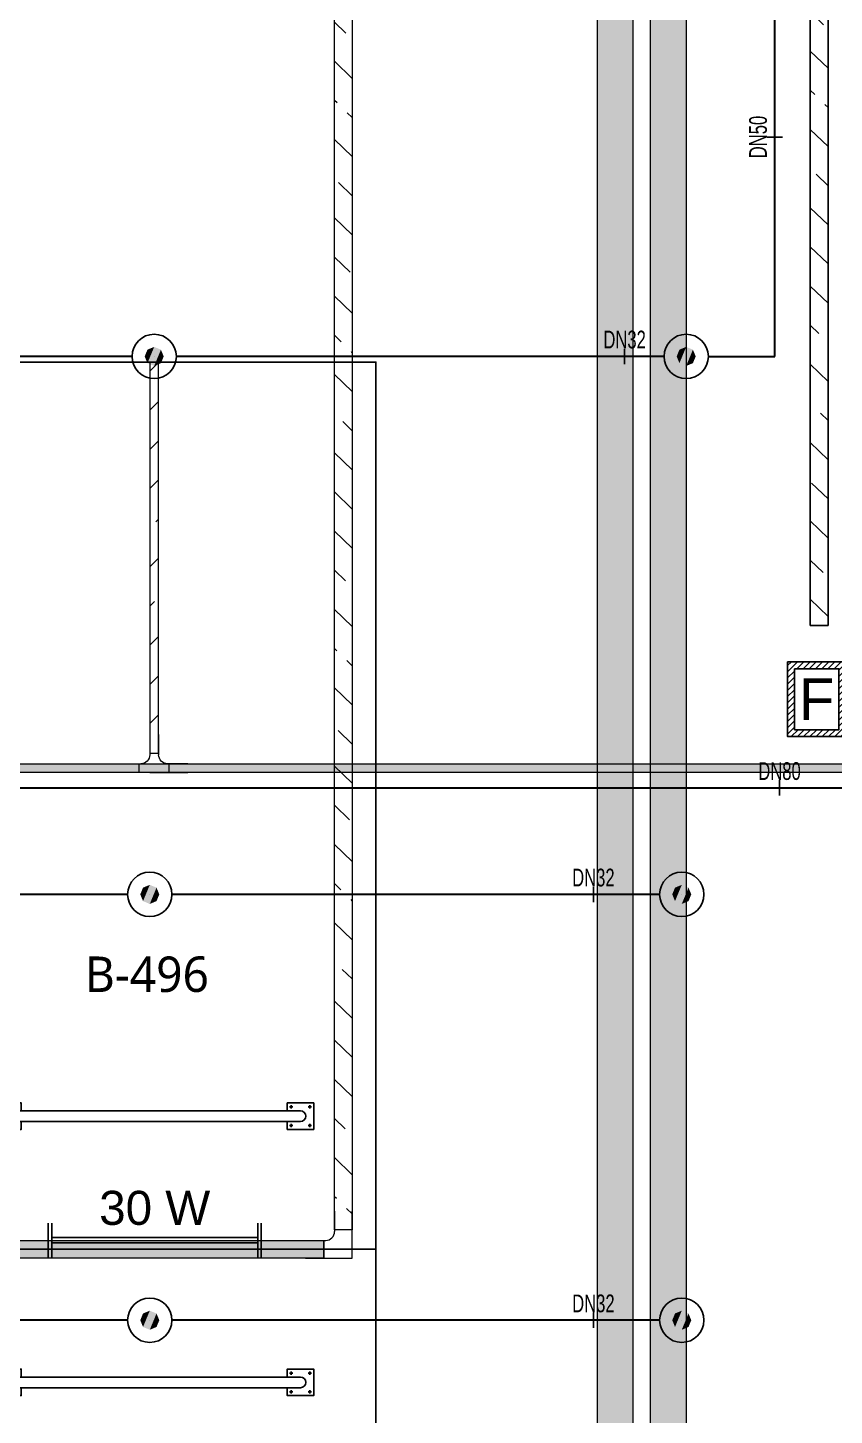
# Model space of a CAD drawing. Header units: millimetres. Extents: x -379292 to 1221486, y 92049 to 447512.
# Drawn here: x -171568 to -167020, y 163883 to 171703 of the extents above; entities that cross this region are included whole.
import ezdxf
from ezdxf.enums import TextEntityAlignment as Align

# ---------------------------------------------------------------- set-up
doc = ezdxf.new("R2010")
doc.units = ezdxf.units.MM
for name, color, linetype in [('-M-YNGN-BORUID', 7, 'Continuous'), ('-M-YNGN-BORUUZUN', 7, 'Continuous'), ('-M-YNGN-BORUYUK', 7, 'Continuous'), ('-M-YNGN-SPR-YUK', 7, 'Continuous'), ('-M-YNGN-ZON4-CAP-', 7, 'Continuous'), ('-M-YNGN-ZON4-SPR-', 7, 'Continuous'), ('-M-YNGN-ZON6-CAP-', 7, 'Continuous'), ('-M-YNGN-ZON6-SPR-', 7, 'Continuous'), ('08_FIRE ALARM BUTTON', 4, 'Continuous'), ('08_LAMP', 4, 'Continuous'), ('202-A-Y-MahalAd', 141, 'Continuous'), ('E_CT_ZA', 6, 'Continuous')]:
    doc.layers.add(name, color=color, linetype=linetype)
doc.layers.add('-M-YNGN-SPR-CAPCIZGI', color=188, linetype='Continuous', plot=False)
for name, color, linetype, lineweight in [('-M-YNGN-ZON4', 3, 'SP', 30), ('-M-YNGN-ZON6', 2, 'SP', 30), ('08_DEDECTOR', 3, 'Continuous', 9), ('E_CT_AYDINLATMA', 3, 'Continuous', 9), ('E_CT_KIRMIZI', 1, 'Continuous', 9)]:
    doc.layers.add(name, color=color, linetype=linetype, lineweight=lineweight)
doc.styles.add('CIZGI', font='tahoma.ttf', dxfattribs={"width": 0.8, "oblique": 20})
doc.styles.add('HCAD', font='HCAD.SHX', dxfattribs={"width": 0.8, "height": 0.2})
doc.styles.add('PIPESIZE', font='hcad.shx', dxfattribs={"width": 0.8})
doc.styles.add('SPR-NOT', font='romans.shx')
doc.styles.get("Standard").update_dxf_attribs({"font": 'segoeuil.ttf'})
doc.styles.add('YAZI-2', font='arial.ttf', dxfattribs={"height": 2})
doc.styles.add('YAZI-2.5', font='arial.ttf', dxfattribs={"height": 2.5})
doc.linetypes.add('SP', pattern='A,2,-0.1,["SP",CIZGI,S=0.14,R=0.2,X=0,Y=-0.07],-0.255', length=2.355)

# ---------------------------------------------------------------- blocks, each defined once
blk = doc.blocks.new('202_Vida')
at = {"color": 0, "linetype": 'ByBlock', "ltscale": 0.2}
for points in [[(0.96, 0), (-0.96, 0)], [(0, 0.96), (0, -0.96)]]:
    blk.add_lwpolyline(points, dxfattribs=at)
at = {"color": 0, "linetype": 'ByBlock'}
for radius in [0.42, 0.23, 0.155]:
    blk.add_circle((0, 0), radius, dxfattribs=at)
blk = doc.blocks.new('202_Stoper')
at = {"color": 0, "linetype": 'ByBlock'}
for points in [[(-750, -30), (-750, -75), (-900, -75), (-900, 75), (-750, 75), (-750, 30)], [(750, -30), (750, -75), (900, -75), (900, 75), (750, 75), (750, 30)]]:
    blk.add_lwpolyline(points, dxfattribs=at)
blk.add_lwpolyline([(825, -30, 1), (825, 30), (-825, 30, 1), (-825, -30)], format="xyb", close=True, dxfattribs=at)
at = {"color": 0, "linetype": 'ByBlock', "yscale": 10, "zscale": 10, "rotation": 180}
for p, xscale in [((-877, 53), -10), ((-772, 53), 10), ((772, 53), -10), ((877, 53), 10)]:
    blk.add_blockref('202_Vida', p, dxfattribs=dict(at, xscale=xscale))
at = {"color": 0, "linetype": 'ByBlock', "yscale": 10, "zscale": 10}
for p, xscale in [((-877, -52), 10), ((-772, -52), -10), ((772, -52), 10), ((877, -52), -10)]:
    blk.add_blockref('202_Vida', p, dxfattribs=dict(at, xscale=xscale))
blk = doc.blocks.new('202_Mahalblok')
at = {"color": 0, "linetype": 'ByBlock', "flags": 128}
blk.add_lwpolyline([(0, 0), (0, 5000), (2500, 5000), (2500, 0)], close=True, dxfattribs=at)
at = {"color": 252}
blk.add_blockref('202_Stoper', (1250, 750), dxfattribs=at)
at = {"color": 0, "linetype": 'ByBlock', "ltscale": 25}
blk.add_attdef('MAHALNO', text='', height=200, dxfattribs=at).set_placement((1208.7, 1390), align=Align.BOTTOM_CENTER)
blk = doc.blocks.new('OtoParkBodrumKatMimari')
at = {"layer": '202-A-Y-MahalAd', "color": 8, "ltscale": 25}
blk.add_blockref('202_Mahalblok', (74250, 64000), dxfattribs=at).add_auto_attribs({'MAHALNO': 'B-496'})
ref = blk.add_blockref('202_Mahalblok', (74250, 64000), dxfattribs=dict(at, xscale=-1, rotation=180))
ref.add_attrib('MAHALNO', 'B-534', dxfattribs={"layer": '0', "color": 0, "linetype": 'ByBlock', "ltscale": 25, "height": 200}).set_placement((75458.7, 62466.6), align=Align.BOTTOM_CENTER)
blk = doc.blocks.new('SPRKL100')
at = {"layer": '-M-YNGN-SPR-CAPCIZGI'}
blk.add_line((0, 0.431), (0, -0.431), dxfattribs=at)
at = {"layer": '-M-YNGN-BORUID', "color": 0, "style": 'HCAD', "width": 0.8, "flags": 1}
blk.add_attdef('DIC', text='', height=0.4, dxfattribs=at).set_placement((0, -1.693), align=Align.CENTER)
at = {"layer": '-M-YNGN-BORUUZUN', "color": 0, "style": 'HCAD', "width": 0.7}
blk.add_attdef('BOY', text='', height=0.8, dxfattribs=at).set_placement((0, -1.08), align=Align.CENTER)
at = {"layer": '-M-YNGN-BORUYUK', "color": 6, "style": 'PIPESIZE', "width": 0.8}
blk.add_attdef('YUK', text='', height=0.5, dxfattribs=at).set_placement((0, 1.866), align=Align.CENTER)
at = {"color": 0, "style": 'PIPESIZE', "width": 0.7}
blk.add_attdef('CAP', text='', height=1, dxfattribs=at).set_placement((0, 0.45), align=Align.CENTER)
blk = doc.blocks.new('SP-C-UP-12')
at = {"ltscale": 10}
blk.add_line((0, 0), (0, 0), dxfattribs=at)
at = {"color": 1, "linetype": 'Continuous'}
blk.add_circle((0, 0), 12.5, dxfattribs=at)
at = {"ltscale": 10}
for points in [[(-5.37, 0), (-3.8, 3.8), (-3.8, -3.8), (0, 5.37)], [(-3.8, -3.8), (0, 5.37), (0, -5.37), (3.8, 3.8)], [(0, -5.37), (3.8, 3.8), (3.8, -3.8), (5.37, 0)]]:
    blk.add_solid(points, dxfattribs=at)
at = {"layer": '-M-YNGN-SPR-YUK', "style": 'SPR-NOT', "width": 0.5, "flags": 9}
for tag, p in [('YUK', (0, 17.77)), ('CAP', (0, 14.42)), ('TIP', (0.2, 10.78))]:
    blk.add_attdef(tag, text='', height=2.5, dxfattribs=at).set_placement(p, align=Align.MIDDLE_CENTER)
blk = doc.blocks.new('A$C69E781E7')
at = {"layer": '-M-YNGN-ZON4', "ltscale": 500}
for p, q in [((-6030.9, -7485.08), (-6030.9, -2137.58)), ((-6393.4, -7485.08), (-6668.4, -7485.08)), ((-6093.4, -7485.08), (-6368.4, -7485.08)), ((-6068.4, -7485.08), (-6030.9, -7485.08))]:
    blk.add_line(p, q, dxfattribs=at)
at = {"layer": '-M-YNGN-ZON4-CAP-'}
ref = blk.add_blockref('SPRKL100', (-6030.9, -7361.44), dxfattribs=dict(at, xscale=10.00000000000001, yscale=10.00000000000001, zscale=10.00000000000001, rotation=90))
ref.add_attrib('CAP', 'DN50', dxfattribs={"layer": '0', "color": 0, "height": 10, "rotation": 90, "style": 'PIPESIZE', "width": 0.7}).set_placement((-6035.4, -7361.44), align=Align.CENTER)
ref = blk.add_blockref('SPRKL100', (-6115.62, -7485.08), dxfattribs=dict(at, xscale=10, yscale=10, zscale=10))
ref.add_attrib('CAP', 'DN32', dxfattribs={"layer": '0', "color": 0, "height": 10, "style": 'PIPESIZE', "width": 0.7}).set_placement((-6115.62, -7480.58), align=Align.CENTER)
at = {"layer": '-M-YNGN-ZON4-SPR-'}
for p in [(-6380.9, -7485.08), (-6080.9, -7485.08)]:
    blk.add_blockref('SP-C-UP-12', p, dxfattribs=at)
blk = doc.blocks.new('A$C69E8D8A3')
at = {"layer": '-M-YNGN-ZON6', "ltscale": 500}
for p, q in [((-1888.51, 6524.38), (3763.99, 6524.38)), ((-1551.01, 6464.38), (-1826.01, 6464.38)), ((-1251.01, 6464.38), (-1526.01, 6464.38)), ((-1551.01, 6224.38), (-1826.01, 6224.38)), ((-1251.01, 6224.38), (-1526.01, 6224.38))]:
    blk.add_line(p, q, dxfattribs=at)
at = {"layer": '-M-YNGN-ZON6-CAP-'}
ref = blk.add_blockref('SPRKL100', (-1183.38, 6524.38), dxfattribs=dict(at, xscale=10, yscale=10, zscale=10))
ref.add_attrib('CAP', 'DN80', dxfattribs={"layer": '0', "color": 0, "height": 10, "style": 'PIPESIZE', "width": 0.7}).set_placement((-1183.38, 6528.88), align=Align.CENTER)
ref = blk.add_blockref('SPRKL100', (-1288.35, 6464.38), dxfattribs=dict(at, xscale=10, yscale=10, zscale=10))
ref.add_attrib('CAP', 'DN32', dxfattribs={"layer": '0', "color": 0, "height": 10, "style": 'PIPESIZE', "width": 0.7}).set_placement((-1288.35, 6468.88), align=Align.CENTER)
ref = blk.add_blockref('SPRKL100', (-1288.35, 6224.38), dxfattribs=dict(at, xscale=10, yscale=10, zscale=10))
ref.add_attrib('CAP', 'DN32', dxfattribs={"layer": '0', "color": 0, "height": 10, "style": 'PIPESIZE', "width": 0.7}).set_placement((-1288.35, 6228.88), align=Align.CENTER)
at = {"layer": '-M-YNGN-ZON6-SPR-', "rotation": 180}
for p in [(-1538.51, 6464.38), (-1238.51, 6464.38), (-1538.51, 6224.38), (-1238.51, 6224.38)]:
    blk.add_blockref('SP-C-UP-12', p, dxfattribs=at)
blk = doc.blocks.new('*U596')
h = blk.add_hatch()
h.set_pattern_fill('ANSI33', color=0, scale=50, angle=1, style=0)
h.paths.add_polyline_path([(-8987, 100), (44319.8, 100), (44319.8, 0), (-8987, 0)])
at = {"color": 0}
blk.add_lwpolyline([(-8987, 100), (44319.8, 100), (44319.8, 0), (-8987, 0)], close=True, dxfattribs=at)
at = {"ltscale": 25, "flags": 1}
for tag, p in [('YUKSEKLIK', (-228.6, -148.7)), ('KALINLIK', (-228.6, -213.3))]:
    blk.add_attdef(tag, p, '', height=50, dxfattribs=at)
blk = doc.blocks.new('*U598')
h = blk.add_hatch()
h.set_pattern_fill('ANSI33', color=0, scale=50, angle=1, style=0)
h.paths.add_polyline_path([(-7839.2, 100), (-513.7, 100), (-513.7, 0), (-7839.2, 0)])
at = {"color": 0}
blk.add_lwpolyline([(-7839.2, 100), (-513.7, 100), (-513.7, 0), (-7839.2, 0)], close=True, dxfattribs=at)
at = {"ltscale": 25, "flags": 1}
for tag, p in [('YUKSEKLIK', (-228.6, -148.7)), ('KALINLIK', (-228.6, -213.3))]:
    blk.add_attdef(tag, p, '', height=50, dxfattribs=at)
blk = doc.blocks.new('*U130')
at = {"color": 0}
for p, q in [((0, 264), (-264, 264)), ((-160, 264), (-160, 164)), ((0, 0), (0, 264)), ((-264, 164), (-150, 164)), ((-100, 0), (-100, 114)), ((0, 104), (-100, 104))]:
    blk.add_line(p, q, dxfattribs=at)
blk.add_arc((-150, 114), 50, 0, 90, dxfattribs=at)
blk = doc.blocks.new('*U754')
h = blk.add_hatch()
h.set_pattern_fill('ANSI33', color=0, scale=50, angle=1, style=0)
h.paths.add_polyline_path([(-1903.7, 50), (57124.3, 50), (57124.3, 0), (-1903.7, 0)])
at = {"color": 0}
blk.add_lwpolyline([(-1903.7, 50), (57124.3, 50), (57124.3, 0), (-1903.7, 0)], close=True, dxfattribs=at)
at = {"ltscale": 25, "flags": 1}
for tag, p in [('YUKSEKLIK', (-228.6, -148.7)), ('KALINLIK', (-228.6, -213.3))]:
    blk.add_attdef(tag, p, '', height=50, dxfattribs=at)
blk = doc.blocks.new('*U930')
h = blk.add_hatch()
h.set_pattern_fill('ANSI33', color=0, scale=50, angle=1, style=0)
h.paths.add_polyline_path([(-3796.9, 100), (186.9, 100), (186.9, 0), (-3796.9, 0)])
at = {"color": 0}
blk.add_lwpolyline([(-3796.9, 100), (186.9, 100), (186.9, 0), (-3796.9, 0)], close=True, dxfattribs=at)
at = {"ltscale": 25, "flags": 1}
for tag, p in [('YUKSEKLIK', (-228.6, -148.7)), ('KALINLIK', (-228.6, -213.3))]:
    blk.add_attdef(tag, p, '', height=50, dxfattribs=at)
blk = doc.blocks.new('*U976')
h = blk.add_hatch()
h.set_pattern_fill('ANSI33', color=0, scale=50, angle=1, style=0)
h.paths.add_polyline_path([(-78993.8, 200), (5063.5, 200), (5063.5, 0), (-78993.8, 0)])
at = {"color": 0}
blk.add_lwpolyline([(-78993.8, 200), (5063.5, 200), (5063.5, 0), (-78993.8, 0)], close=True, dxfattribs=at)
at = {"ltscale": 25, "flags": 1}
for tag, p in [('YUKSEKLIK', (-228.6, -148.7)), ('KALINLIK', (-228.6, -213.3))]:
    blk.add_attdef(tag, p, '', height=50, dxfattribs=at)
blk = doc.blocks.new('*U978')
h = blk.add_hatch()
h.set_pattern_fill('ANSI33', color=0, scale=50, angle=1, style=0)
h.paths.add_polyline_path([(-79395.1, 200), (-8.8, 200), (-8.8, 0), (-79395.1, 0)])
at = {"color": 0}
blk.add_lwpolyline([(-79395.1, 200), (-8.8, 200), (-8.8, 0), (-79395.1, 0)], close=True, dxfattribs=at)
at = {"ltscale": 25, "flags": 1}
for tag, p in [('YUKSEKLIK', (-228.6, -148.7)), ('KALINLIK', (-228.6, -213.3))]:
    blk.add_attdef(tag, p, '', height=50, dxfattribs=at)
blk = doc.blocks.new('40 W SIVA ÜSTÜ ETANJ LED 50')
at = {"layer": '08_LAMP'}
for p, q in [((-625, -100), (-625, 100)), ((-605, -100), (-605, 100)), ((605, -100), (605, 100)), ((625, -100), (625, 100)), ((-605, 15), (605, 15)), ((-605, -15), (605, -15))]:
    blk.add_line(p, q, dxfattribs=at)
at = {"layer": '08_LAMP', "color": 2, "style": 'YAZI-2'}
blk.add_text('30 W', height=200, dxfattribs=at).set_placement((0, 90), align=Align.CENTER)
blk = doc.blocks.new('YIB ORT')
at = {"layer": '08_FIRE ALARM BUTTON'}
h = blk.add_hatch(dxfattribs=at)
h.set_pattern_fill('ANSI31', color=1, scale=3.125)
h.paths.add_polyline_path([(65.625, 168.75), (-65.625, 168.75), (-65.625, 84.375), (-50, 84.375), (-50, 153.125), (50, 153.125), (50, 15.625), (-50, 15.625), (-50, 84.375), (-65.625, 84.375), (-65.625, 0), (65.625, 0)])
for points in [[(-65.625, 168.75), (-65.625, 0), (65.625, 0), (65.625, 168.75)], [(-50, 153.125), (-50, 15.625), (50, 15.625), (50, 153.125)]]:
    blk.add_lwpolyline(points, close=True, dxfattribs=at)
at = {"layer": '08_FIRE ALARM BUTTON', "color": 3, "style": 'YAZI-2.5'}
blk.add_text('F', height=93.75, dxfattribs=at).set_placement((0, 84.375), align=Align.MIDDLE_CENTER)
blk = doc.blocks.new('*U1031')
h = blk.add_hatch()
h.set_pattern_fill('ANSI33', color=0, scale=50, angle=1, style=0)
h.paths.add_polyline_path([(-2092.9, 50), (110.8, 50), (110.8, 0), (-2092.9, 0)])
at = {"color": 0}
blk.add_lwpolyline([(-2092.9, 50), (110.8, 50), (110.8, 0), (-2092.9, 0)], close=True, dxfattribs=at)
at = {"ltscale": 25, "flags": 1}
for tag, p in [('YUKSEKLIK', (-228.6, -148.7)), ('KALINLIK', (-228.6, -213.3))]:
    blk.add_attdef(tag, p, '', height=50, dxfattribs=at)
blk = doc.blocks.new('*U1012')
at = {"color": 0}
for p, q in [((214, 214), (-164, 214)), ((-164, 164), (-50, 164)), ((-60, 214), (-60, 164)), ((0, 214), (214, 214)), ((214, 164), (100, 164)), ((110, 214), (110, 164)), ((0, 0), (0, 114)), ((0, 104), (50, 104)), ((50, 0), (50, 114))]:
    blk.add_line(p, q, dxfattribs=at)
for centre, start, end in [((-50, 114), 0, 90), ((100, 114), 90, 180)]:
    blk.add_arc(centre, 50, start, end, dxfattribs=at)

msp = doc.modelspace()

# ---------------------------------------------------------------- block references
at = {"color": 8}
msp.add_blockref('OtoParkBodrumKatMimari', (-246354.8, 100818.8), dxfattribs=at)

# ---------------------------------------------------------------- next in the draw order: block references
at = {"layer": '-M-YNGN-ZON4', "ltscale": 25, "xscale": 10, "yscale": 10, "zscale": 10}
msp.add_blockref('A$C69E781E7', (-107045.9, 244701.5), dxfattribs=at)
at = {"layer": '-M-YNGN-ZON6', "ltscale": 25, "xscale": 10, "yscale": 10, "zscale": 10}
msp.add_blockref('A$C69E8D8A3', (-155494.7, 102175), dxfattribs=at)
at = {"layer": '08_DEDECTOR', "xscale": 2.5, "yscale": 2.5, "zscale": 2.5}
msp.add_blockref('YIB ORT', (-167118.9, 167707.8), dxfattribs=at)
at = {"layer": '08_LAMP', "xscale": 0.96, "yscale": 0.96, "zscale": 0.96}
msp.add_blockref('40 W SIVA ÜSTÜ ETANJ LED 50', (-170852.1, 164869.8), dxfattribs=at)
at = {"layer": 'E_CT_AYDINLATMA', "color": 5, "rotation": 270}
for name, p in [('*U978', (-168355.7, 108860.9)), ('*U976', (-168055.7, 109162.2))]:
    msp.add_blockref(name, p, dxfattribs=at)
at = {"layer": 'E_CT_AYDINLATMA'}
for name, p, rotation in [('*U598', (-169737.9, 172767.9), 90), ('*U596', (-178885, 164868.8), 180)]:
    msp.add_blockref(name, p, dxfattribs=dict(at, rotation=rotation))
at = {"layer": 'E_CT_AYDINLATMA', "color": 2, "rotation": 270}
msp.add_blockref('*U130', (-170001.9, 164768.8), dxfattribs=at)
at = {"layer": 'E_CT_KIRMIZI', "color": 1, "xscale": -1, "rotation": 89.9999999999999}
msp.add_blockref('*U1031', (-170829.8, 167725.8), dxfattribs=at)
at = {"layer": 'E_CT_KIRMIZI', "color": 2, "xscale": -1, "rotation": 180}
msp.add_blockref('*U1012', (-170879.8, 167719.1), dxfattribs=at)
at = {"layer": 'E_CT_KIRMIZI', "color": 1, "rotation": 180}
msp.add_blockref('*U754', (-116880.6, 167555.1), dxfattribs=at)
at = {"layer": 'E_CT_ZA', "color": 112, "rotation": 90}
msp.add_blockref('*U930', (-167054.8, 172131.9), dxfattribs=at)

doc.saveas('drawing.dxf')
